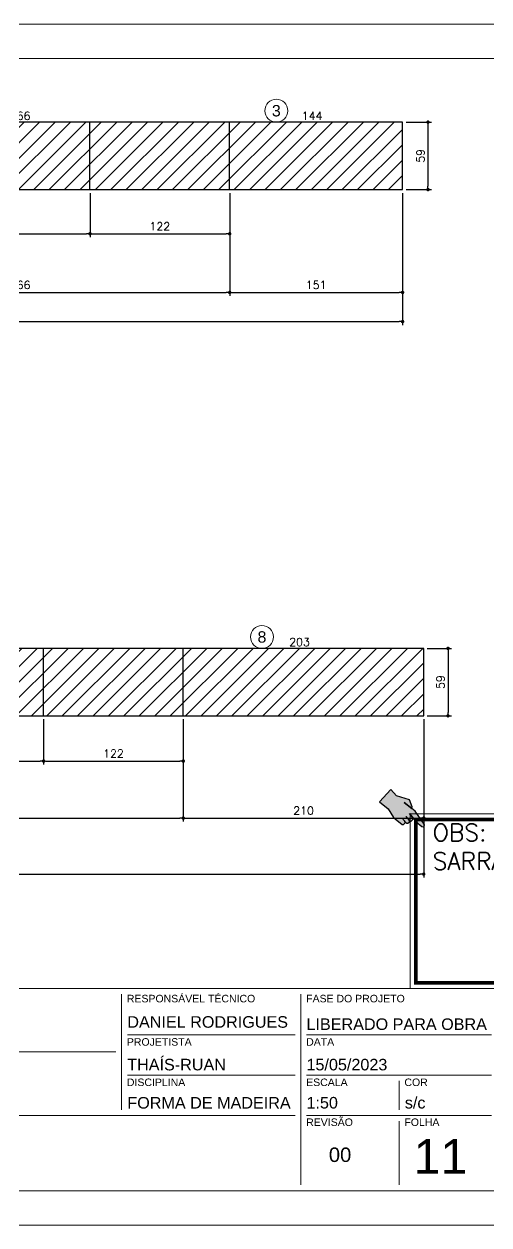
# Model space of a CAD drawing. Extents: x -20676 to 4767, y -817 to 14270.
# Drawn here: x -15244 to -14837, y 6382 to 7432 of the extents above; entities that cross this region are included whole.
import ezdxf
from ezdxf.enums import TextEntityAlignment as Align
from ezdxf.lldxf.tags import DXFTag

# ---------------------------------------------------------------- set-up
doc = ezdxf.new("R2010")
doc.units = 0
doc.header["$PDMODE"] = 2
doc.header["$PDSIZE"] = 10
doc.linetypes.add('CABLIN', pattern=[0.35, 0.25, -0.1])
doc.layers.get('0').update_dxf_attribs({"lineweight": 13})
doc.layers.get('Defpoints').update_dxf_attribs({"lineweight": 13})
for name, color, linetype, lineweight in [('contorno de painel', 7, 'Continuous', 13), ('FOLHA MB', 7, 'Continuous', 13), ('HACHURACONCRETO', 7, 'Continuous', 13), ('REAPROVEITAMENTO', 1, 'Continuous', 13), ('Romaneio', 1, 'Continuous', 13)]:
    doc.layers.add(name, color=color, linetype=linetype, lineweight=lineweight)
for name, color, linetype in [('Cota Sarrafo', 180, 'Continuous'), ('Painéis', 200, 'Continuous'), ('REGUA-80', 111, 'Continuous'), ('va165-sec', 5, 'DASHED')]:
    doc.layers.add(name, color=color, linetype=linetype)
doc.styles.add('ARIAL', font='arial.ttf', dxfattribs={"oblique": 15, "height": 25})
doc.styles.add('MB_C01', font='arial.ttf', dxfattribs={"height": 1.3})
doc.styles.add('MB_C02', font='arial.ttf', dxfattribs={"height": 2})
doc.styles.add('MB_C03', font='arial.ttf', dxfattribs={"height": 2.5})
doc.styles.add('MB_C04', font='arial.ttf', dxfattribs={"height": 6})
doc.styles.add('ROMANS', font='romans.shx')
tags = doc.linetypes.add('DASHED', pattern=[0.75, 0.5, -0.25]).pattern_tags.tags
tags[6:7] = [DXFTag(74, 4), DXFTag(75, 0), DXFTag(340, '0'), DXFTag(46, 1.0), DXFTag(50, 0.0), DXFTag(44, 0.0), DXFTag(45, 0.0)]
tags[4:5] = [DXFTag(74, 4), DXFTag(75, 0), DXFTag(340, '0'), DXFTag(46, 1.0), DXFTag(50, 0.0), DXFTag(44, 0.0), DXFTag(45, 0.0)]
doc.dimstyles.new('PAINEL', dxfattribs={"dimtxt": 7, "dimasz": 3, "dimexe": 3, "dimexo": 3, "dimgap": 3, "dimtad": 1, "dimdec": 1, "dimzin": 12, "dimdsep": 46, "dimtxsty": 'ROMANS', "dimblk": 'DOT', "dimcen": 0, "dimclrd": 4, "dimclre": 4, "dimclrt": 240, "dimadec": 1, "dimazin": 3, "dimtfac": 1, "dimtdec": 1, "dimtmove": 0, "dimatfit": 3, "dimfxl": 0, "dimtolj": 1, "dimtzin": 12, "dimarcsym": 0})
doc.dimstyles.new('projeto2', dxfattribs={"dimtxt": 7, "dimasz": 5, "dimexe": 1.25, "dimexo": 2.5, "dimgap": 2, "dimtad": 1, "dimdec": 1, "dimdsep": 46, "dimtxsty": 'ROMANS', "dimblk": 'OBLIQUE', "dimcen": 10, "dimdle": 1, "dimse1": 1, "dimse2": 1, "dimsd1": 1, "dimsd2": 1, "dimclrd": 256, "dimclre": 256, "dimclrt": 3, "dimadec": 0, "dimazin": 0, "dimtfac": 1, "dimtdec": 1, "dimtmove": 0, "dimatfit": 3, "dimldrblk": 'OBLIQUE', "dimfxl": 0, "dimlwd": -1, "dimlwe": -1, "dimarcsym": 0})

# ---------------------------------------------------------------- blocks, each defined once
blk = doc.blocks.new('A$Ceb89ac90')
at = {"color": 1}
for p, q in [((1086.3, 356.7), (70, 356.7)), ((763, 351.7), (763, 250.7)), ((919.6, 351.7), (919.6, 185)), ((914.6, 316.3), (768.1, 316.3)), ((1086.3, 316.3), (924.7, 316.3)), ((758, 301.2), (440.7, 301.2)), ((914.6, 281), (768.1, 281)), ((1086.3, 281), (924.7, 281)), ((1005.5, 275.9), (1005.5, 250.7)), ((914.6, 245.6), (440.7, 245.6)), ((1086.3, 245.6), (924.7, 245.6)), ((1005.5, 240.6), (1005.5, 185))]:
    blk.add_line(p, q, dxfattribs=at)
for points in [[(0, 1199.9), (0, 149.9), (1485, 149.9), (1485, 1199.9)], [(70, 1169.9), (70, 179.9), (1455, 179.9), (1455, 1169.9)]]:
    blk.add_lwpolyline(points, close=True, dxfattribs=at)
at = {"color": 6, "style": 'MB_C01'}
for s, height, p in [('RESPONSÁVEL TÉCNICO', 6.566, (767.7, 344.6)), ('FASE DO PROJETO', 6.566, (924.3, 344.6)), ('PROJETISTA', 6.57, (767.7, 306.7)), ('DATA', 6.57, (924.3, 306.7)), ('DISCIPLINA', 6.57, (767.7, 271.4)), ('ESCALA', 6.57, (924.3, 271.4)), ('COR', 6.57, (1010.1, 271.4)), ('REVISÃO', 6.57, (924.3, 236.5)), ('FOLHA', 6.57, (1010.1, 236.5))]:
    blk.add_text(s, height=height, dxfattribs=at).set_placement(p)
at = {"color": 5, "style": 'MB_C02'}
for s, p in [('DANIEL RODRIGUES', (768.1, 322.4)), ('FORMA DE MADEIRA', (768.1, 251.7))]:
    blk.add_text(s, height=10.102, dxfattribs=at).set_placement(p)
at = {"color": 5}
for tag, p, height, style in [('REV_05', (1103.1, 338.1), 10.1, 'MB_C02'), ('DATA_REV_05', (1151.5, 337.9), 10.1, 'MB_C02'), ('INFO_REV_05', (1228.1, 337.9), 10.1, 'MB_C02'), ('CLIENTE', (449.7, 328.8), 12.6, 'MB_C03'), ('FASE', (924.6, 320.5), 10.1, 'MB_C02'), ('REV_04', (1103.1, 312.8), 10.1, 'MB_C02'), ('DATA_REV_04', (1151.5, 312.7), 10.1, 'MB_C02'), ('INFO_REV_04', (1228.1, 312.7), 10.1, 'MB_C02'), ('PROJETISTA', (768, 285.1), 10.1, 'MB_C02'), ('DATA', (924.6, 285.1), 10.1, 'MB_C02'), ('REV_03', (1103.1, 287.6), 10.1, 'MB_C02'), ('DATA_REV_03', (1151.5, 287.4), 10.1, 'MB_C02'), ('INFO_REV_03', (1228.1, 287.4), 10.1, 'MB_C02'), ('OBRA', (449.7, 273.3), 12.6, 'MB_C03'), ('REV_02', (1103.1, 262.3), 10.1, 'MB_C02'), ('DATA_REV_02', (1151.5, 262.1), 10.1, 'MB_C02'), ('INFO_REV_02', (1228.1, 262.1), 10.1, 'MB_C02'), ('ESC', (924.6, 251.8), 10.1, 'MB_C02'), ('COR', (1010.5, 251.8), 10.1, 'MB_C02'), ('REV_01', (1103.1, 237.1), 10.1, 'MB_C02'), ('DATA_REV_01', (1151.5, 236.9), 10.1, 'MB_C02'), ('INFO_REV_01', (1228.1, 236.9), 10.1, 'MB_C02'), ('PAVIMENTO', (449.7, 215.3), 12.6, 'MB_C03'), ('FL', (1018.1, 194.7), 30.3, 'MB_C04'), ('REV_00', (1103.1, 211.8), 10.1, 'MB_C02'), ('DATA_REV_00', (1151.5, 211.6), 10.1, 'MB_C02'), ('EMISSÃO_INICIAL', (1228.1, 211.6), 10.1, 'MB_C02'), ('REV', (944.1, 205), 12.6, 'MB_C03')]:
    blk.add_attdef(tag, p, '', height=height, dxfattribs=dict(at, style=style))
at = {"color": 6, "style": 'MB_C02'}
for tag, p in [('ENDEREÇO_CLIENTE', (449.7, 307.8)), ('ENDEREÇO_OBRA', (449.7, 252.7)), ('TIPO_DE_PROJETO', (449.7, 192.3))]:
    blk.add_attdef(tag, p, '', height=10.1, dxfattribs=at)
blk = doc.blocks.new('INDICADOR')
at = {"layer": 'va165-sec', "ltscale": 100}
blk.add_hatch(color=61, dxfattribs=at).paths.add_polyline_path([(-59.7, -24.5), (-37.5, -24.3), (-35.4, -22.8), (-34.7, -18.5), (-36.9, -15.9), (-32.1, -16.5), (-29.9, -15.1), (-29.3, -11.2), (-31.5, -8.9), (-29.5, -9.3), (-27.5, -7.7), (-26.6, -3.4), (-28.9, -0.4), (-18.5, -2.8), (-3.7, -3.1), (-0.7, -1.9), (0, 0), (-1.3, 2.8), (-2.9, 3.5), (-33.7, 13.2), (-42.6, 13.1), (-44, 16), (-56.7, 23.9), (-82.1, 13.8), (-99.5, 16.7), (-102.1, -17), (-79.1, -17.5)])
at = {"layer": 'REGUA-80', "color": 1}
blk.add_lwpolyline([(-102.1, -17), (-79.1, -17.5), (-59.7, -24.5), (-37.5, -24.3), (-35.4, -22.8), (-34.7, -18.5), (-36.9, -15.9), (-43.1, -15.1), (-32.1, -16.5), (-29.9, -15.1), (-29.3, -11.2), (-31.5, -8.9), (-41.5, -7), (-29.5, -9.3), (-27.5, -7.7), (-26.6, -3.4), (-28.9, -0.4), (-39.8, 2.2), (-18.5, -2.8), (-3.7, -3.1), (-0.7, -1.9), (0, 0), (-1.3, 2.8), (-2.9, 3.5), (-33.7, 13.2), (-42.6, 13.1), (-61.9, 12.9), (-42.6, 13.1), (-44, 16), (-56.7, 23.9), (-82.1, 13.8), (-99.5, 16.7), (-102.1, -17)], dxfattribs=at)
blk = doc.blocks.new('DEDADA')
at = {"linetype": 'Continuous', "ltscale": 100, "xscale": 0.5000000000004939, "yscale": 0.5000000000004939, "zscale": 0.5000000000004939, "rotation": 321.5463332659798}
blk.add_blockref('INDICADOR', (63.1, 17), dxfattribs=at)
blk = doc.blocks.new('FDSFSDFSDF')
at = {"layer": 'HACHURACONCRETO'}
h = blk.add_hatch(color=1, dxfattribs=at)
h.dxf.hatch_style = 1
h.paths.add_polyline_path([(-20956.4, 7327.5), (-20960.7, 7328.3), (-20960.7, 7307.2), (-20956.4, 7306.3)], flags=17)
h.paths.add_polyline_path([(-20951, 7329.3), (-20956.4, 7327.5), (-20956.4, 7306.3), (-20961.8, 7304.5), (-20953.7, 7289.8), (-20945.6, 7310), (-20951, 7308.2)])
h.paths.add_polyline_path([(-20961.8, 7304.5), (-20966.1, 7305.3), (-20958, 7290.7), (-20953.7, 7289.8)])
h.paths.add_polyline_path([(-20956.4, 7306.3), (-20960.7, 7307.2), (-20966.1, 7305.3), (-20961.8, 7304.5)])
h.paths.add_polyline_path([(-20945.6, 7310), (-20949.9, 7310.8), (-20951, 7310.4), (-20951, 7308.2)], flags=17)
h.paths.add_polyline_path([(-20951, 7329.3), (-20955.3, 7330.1), (-20960.7, 7328.3), (-20956.4, 7327.5)])
h = blk.add_hatch(color=253, dxfattribs=at)
h.dxf.hatch_style = 1
h.paths.add_polyline_path([(-20876.3, 7294.9), (-20913.5, 7302), (-21015.7, 7267.8), (-20978.5, 7260.6)])
h.paths.add_polyline_path([(-21015.7, 7267.8), (-21015.7, 7263.5), (-20978.5, 7256.4), (-20978.5, 7260.6)])
h.paths.add_polyline_path([(-20876.3, 7290.6), (-20876.3, 7294.9), (-20978.5, 7260.6), (-20978.5, 7256.4)])
h = blk.add_hatch(dxfattribs=at)
h.set_pattern_fill('ANSI31', color=252, scale=0.409149, angle=150)
h.set_pattern_definition([(195, (7609.989, -2957.4306), (0.336218163, -1.254783266), [])])
h.paths.add_polyline_path([(-20992.2, 7258.9), (-20992.2, 7259), (-21002, 7260.9), (-21002, 7255.6)])
h.paths.add_polyline_path([(-20876.3, 7285.4), (-20876.3, 7290.6), (-20978.5, 7256.4), (-20978.5, 7251.1)])
h = blk.add_hatch(dxfattribs=at)
h.set_pattern_fill('ANSI31', color=252, scale=0.409149)
h.set_pattern_definition([(45, (7609.989, -2957.4306), (-0.918565103, 0.918565103), [])])
h.paths.add_polyline_path([(-21002, 7260.9), (-21015.7, 7263.5), (-21015.7, 7258.3), (-21002, 7255.6)])
h.paths.add_polyline_path([(-20978.5, 7256.4), (-20992.2, 7259), (-20992.2, 7253.8), (-20978.5, 7251.1)])
at = {"color": 0, "linetype": 'Continuous', "lineweight": 0, "extrusion": (5.55112e-17, 0.967349, 0.253449)}
for p, q in [((-20960.7, 7328.3), (-20955.3, 7330.1)), ((-20951, 7329.3), (-20956.4, 7327.5)), ((-20951, 7329.3), (-20955.3, 7330.1)), ((-20951, 7308.2), (-20951, 7329.3)), ((-20956.4, 7327.5), (-20960.7, 7328.3)), ((-20960.7, 7307.2), (-20960.7, 7328.3)), ((-20956.4, 7327.5), (-20956.4, 7306.3)), ((-20953.7, 7289.8), (-20945.6, 7310)), ((-20951, 7310.4), (-20949.9, 7310.8)), ((-20945.6, 7310), (-20951, 7308.2)), ((-20945.6, 7310), (-20949.9, 7310.8)), ((-20913.5, 7302), (-21015.7, 7267.8)), ((-20966.1, 7305.3), (-20960.7, 7307.2)), ((-20961.8, 7304.5), (-20966.1, 7305.3)), ((-20958, 7290.7), (-20966.1, 7305.3)), ((-20956.4, 7306.3), (-20961.8, 7304.5)), ((-20961.8, 7304.5), (-20953.7, 7289.8)), ((-20956.4, 7306.3), (-20960.7, 7307.2)), ((-20876.3, 7294.9), (-20913.5, 7302)), ((-20978.5, 7260.6), (-20876.3, 7294.9)), ((-20876.3, 7290.6), (-20978.5, 7256.4)), ((-20876.3, 7290.6), (-20978.5, 7256.4)), ((-20953.7, 7289.8), (-20958, 7290.7)), ((-20876.3, 7290.6), (-20876.3, 7294.9)), ((-20876.3, 7290.6), (-20876.3, 7285.4)), ((-20876.3, 7285.4), (-20978.5, 7251.1)), ((-21015.7, 7267.8), (-20978.5, 7260.6)), ((-21015.7, 7263.5), (-21015.7, 7267.8)), ((-21015.7, 7263.5), (-21015.7, 7258.3)), ((-21015.7, 7263.5), (-21002, 7260.9)), ((-20978.5, 7256.4), (-21015.7, 7263.5)), ((-21002, 7255.6), (-21015.7, 7258.3)), ((-21002, 7260.9), (-21002, 7255.6)), ((-20992.2, 7258.9), (-21002, 7255.6)), ((-20978.5, 7256.4), (-20992.2, 7259)), ((-20992.2, 7259), (-20992.2, 7253.8)), ((-20978.5, 7256.4), (-20978.5, 7260.6)), ((-20978.5, 7256.4), (-20978.5, 7251.1)), ((-20978.5, 7251.1), (-20992.2, 7253.8))]:
    blk.add_line(p, q, dxfattribs=at)
blk.add_lwpolyline([(-21164.5, 7392.8), (-20724.6, 7392.8), (-20724.6, 7240), (-21164.5, 7240)], close=True)
at = {"const_width": 3}
blk.add_lwpolyline([(-21159.5, 7387.8), (-20729.6, 7387.8), (-20729.6, 7245), (-21159.5, 7245)], close=True, dxfattribs=at)
at = {"lineweight": 5, "xscale": 0.8622490710097133, "yscale": 0.8622490710097133, "zscale": 0.2874163570032379}
blk.add_blockref('DEDADA', (-21206.7, 7367), dxfattribs=at)
at = {"layer": 'contorno de painel', "linetype": 'CABLIN', "insert": (-21144.8, 7383.9), "char_height": 15, "attachment_point": 1, "style": 'ROMANS'}
blk.add_mtext_dynamic_manual_height_columns('OBS: VISTA DO PAINEL "POR CIMA" (O SARRAFO ESTÁ "POR BAIXO")', width=429.807, gutter_width=45, heights=[0], dxfattribs=at)
blk = doc.blocks.new('_Dot')
at = {"color": 0, "linetype": 'ByBlock', "lineweight": -2}
blk.add_line((-0.5, 0), (-1, 0), dxfattribs=at)
at = {"color": 0, "linetype": 'ByBlock', "const_width": 0.5}
blk.add_lwpolyline([(-0.25, 0, 1), (0.25, 0, 1)], format="xyb", close=True, dxfattribs=at)
blk = doc.blocks.new('*D1777')
at = {"layer": 'Defpoints', "color": 0, "transparency": 16777216}
for p in [(-15795.9, 7287.5), (-14912.9, 7287.5), (-14912.9, 7172.1)]:
    blk.add_point(p, dxfattribs=at)
at = {"layer": 'Painéis', "color": 4, "lineweight": -2, "transparency": 16777216}
for p, q in [((-15795.9, 7284.5), (-15795.9, 7169.1)), ((-14912.9, 7284.5), (-14912.9, 7169.1)), ((-15792.9, 7172.1), (-14915.9, 7172.1))]:
    blk.add_line(p, q, dxfattribs=at)
at = {"layer": 'Painéis', "color": 4, "lineweight": -2, "transparency": 16777216, "xscale": 3, "yscale": 3, "zscale": 3, "rotation": 180}
blk.add_blockref('_Dot', (-15795.9, 7172.1), dxfattribs=at)
at = {"layer": 'Painéis', "color": 4, "lineweight": -2, "transparency": 16777216, "xscale": 3, "yscale": 3, "zscale": 3}
blk.add_blockref('_Dot', (-14912.9, 7172.1), dxfattribs=at)
at = {"layer": 'Painéis', "color": 240, "transparency": 16777216, "insert": (-15353.4, 7178.6), "char_height": 7, "attachment_point": 5, "style": 'ROMANS'}
blk.add_mtext('\\A1;883', dxfattribs=at)
blk = doc.blocks.new('*D1778')
at = {"layer": 'Defpoints', "color": 0, "transparency": 16777216}
for p in [(-14912.9, 7346.5), (-14912.9, 7287.5), (-14890.7, 7287.5)]:
    blk.add_point(p, dxfattribs=at)
at = {"layer": 'Painéis', "color": 4, "lineweight": -2, "transparency": 16777216}
for p, q in [((-14909.9, 7346.5), (-14887.7, 7346.5)), ((-14890.7, 7343.5), (-14890.7, 7290.5)), ((-14909.9, 7287.5), (-14887.7, 7287.5))]:
    blk.add_line(p, q, dxfattribs=at)
at = {"layer": 'Painéis', "color": 4, "lineweight": -2, "transparency": 16777216, "xscale": 3, "yscale": 3, "zscale": 3}
for p, rotation in [((-14890.7, 7346.5), 90), ((-14890.7, 7287.5), 270)]:
    blk.add_blockref('_Dot', p, dxfattribs=dict(at, rotation=rotation))
at = {"layer": 'Painéis', "color": 240, "transparency": 16777216, "insert": (-14897.2, 7317), "char_height": 7, "attachment_point": 5, "rotation": 90, "style": 'ROMANS'}
blk.add_mtext('\\A1;59', dxfattribs=at)
blk = doc.blocks.new('*D1781')
at = {"layer": 'Defpoints', "color": 0, "transparency": 16777216}
for p in [(-15429.9, 7287.5), (-15185.9, 7287.5), (-15185.9, 7248.9)]:
    blk.add_point(p, dxfattribs=at)
at = {"layer": 'Painéis', "color": 4, "lineweight": -2, "transparency": 16777216}
for p, q in [((-15429.9, 7284.5), (-15429.9, 7245.9)), ((-15185.9, 7284.5), (-15185.9, 7245.9)), ((-15426.9, 7248.9), (-15188.9, 7248.9))]:
    blk.add_line(p, q, dxfattribs=at)
at = {"layer": 'Painéis', "color": 4, "lineweight": -2, "transparency": 16777216, "xscale": 3, "yscale": 3, "zscale": 3, "rotation": 180}
blk.add_blockref('_Dot', (-15429.9, 7248.9), dxfattribs=at)
at = {"layer": 'Painéis', "color": 4, "lineweight": -2, "transparency": 16777216, "xscale": 3, "yscale": 3, "zscale": 3}
blk.add_blockref('_Dot', (-15185.9, 7248.9), dxfattribs=at)
at = {"layer": 'Painéis', "color": 240, "transparency": 16777216, "insert": (-15307.9, 7255.4), "char_height": 7, "attachment_point": 5, "style": 'ROMANS'}
blk.add_mtext('\\A1;244', dxfattribs=at)
blk = doc.blocks.new('*D1782')
at = {"layer": 'Defpoints', "color": 0, "transparency": 16777216}
for p in [(-15185.9, 7287.5), (-15063.9, 7287.5), (-15063.9, 7248.9)]:
    blk.add_point(p, dxfattribs=at)
at = {"layer": 'Painéis', "color": 4, "lineweight": -2, "transparency": 16777216}
for p, q in [((-15185.9, 7284.5), (-15185.9, 7245.9)), ((-15063.9, 7284.5), (-15063.9, 7245.9)), ((-15182.9, 7248.9), (-15066.9, 7248.9))]:
    blk.add_line(p, q, dxfattribs=at)
at = {"layer": 'Painéis', "color": 4, "lineweight": -2, "transparency": 16777216, "xscale": 3, "yscale": 3, "zscale": 3, "rotation": 180}
blk.add_blockref('_Dot', (-15185.9, 7248.9), dxfattribs=at)
at = {"layer": 'Painéis', "color": 4, "lineweight": -2, "transparency": 16777216, "xscale": 3, "yscale": 3, "zscale": 3}
blk.add_blockref('_Dot', (-15063.9, 7248.9), dxfattribs=at)
at = {"layer": 'Painéis', "color": 240, "transparency": 16777216, "insert": (-15124.9, 7255.4), "char_height": 7, "attachment_point": 5, "style": 'ROMANS'}
blk.add_mtext('\\A1;122', dxfattribs=at)
blk = doc.blocks.new('*D1783')
at = {"layer": 'Defpoints', "color": 0, "transparency": 16777216}
for p in [(-15063.9, 7287.5), (-14912.9, 7287.5), (-14912.9, 7197.6)]:
    blk.add_point(p, dxfattribs=at)
at = {"layer": 'Painéis', "color": 4, "lineweight": -2, "transparency": 16777216}
for p, q in [((-15063.9, 7284.5), (-15063.9, 7194.6)), ((-14912.9, 7284.5), (-14912.9, 7194.6)), ((-15060.9, 7197.6), (-14915.9, 7197.6))]:
    blk.add_line(p, q, dxfattribs=at)
at = {"layer": 'Painéis', "color": 4, "lineweight": -2, "transparency": 16777216, "xscale": 3, "yscale": 3, "zscale": 3, "rotation": 180}
blk.add_blockref('_Dot', (-15063.9, 7197.6), dxfattribs=at)
at = {"layer": 'Painéis', "color": 4, "lineweight": -2, "transparency": 16777216, "xscale": 3, "yscale": 3, "zscale": 3}
blk.add_blockref('_Dot', (-14912.9, 7197.6), dxfattribs=at)
at = {"layer": 'Painéis', "color": 240, "transparency": 16777216, "insert": (-14988.4, 7204.1), "char_height": 7, "attachment_point": 5, "style": 'ROMANS'}
blk.add_mtext('\\A1;151', dxfattribs=at)
blk = doc.blocks.new('*D1785')
at = {"layer": 'Defpoints', "color": 0, "transparency": 16777216}
for p in [(-15429.9, 7287.5), (-15063.9, 7287.5), (-15063.9, 7197.6)]:
    blk.add_point(p, dxfattribs=at)
at = {"layer": 'Painéis', "color": 4, "lineweight": -2, "transparency": 16777216}
for p, q in [((-15429.9, 7284.5), (-15429.9, 7194.6)), ((-15063.9, 7284.5), (-15063.9, 7194.6)), ((-15426.9, 7197.6), (-15066.9, 7197.6))]:
    blk.add_line(p, q, dxfattribs=at)
at = {"layer": 'Painéis', "color": 4, "lineweight": -2, "transparency": 16777216, "xscale": 3, "yscale": 3, "zscale": 3, "rotation": 180}
blk.add_blockref('_Dot', (-15429.9, 7197.6), dxfattribs=at)
at = {"layer": 'Painéis', "color": 4, "lineweight": -2, "transparency": 16777216, "xscale": 3, "yscale": 3, "zscale": 3}
blk.add_blockref('_Dot', (-15063.9, 7197.6), dxfattribs=at)
at = {"layer": 'Painéis', "color": 240, "transparency": 16777216, "insert": (-15246.9, 7204.1), "char_height": 7, "attachment_point": 5, "style": 'ROMANS'}
blk.add_mtext('\\A1;366', dxfattribs=at)
blk = doc.blocks.new('*D1787')
at = {"layer": 'Defpoints', "color": 0, "transparency": 16777216}
for p in [(-15429.9, 7346.5), (-15063.9, 7346.5), (-15063.9, 7346.5)]:
    blk.add_point(p, dxfattribs=at)
at = {"layer": 'Cota Sarrafo', "color": 3, "transparency": 16777216, "insert": (-15246.9, 7352), "char_height": 7, "attachment_point": 5, "style": 'ROMANS'}
blk.add_mtext('366', dxfattribs=at)
blk = doc.blocks.new('_OBLIQUE')
at = {"color": 0, "linetype": 'ByBlock', "lineweight": -2}
for p, q in [((0, 0), (-1, 0)), ((-0.5, -0.5), (0.5, 0.5))]:
    blk.add_line(p, q, dxfattribs=at)
blk = doc.blocks.new('*D1788')
at = {"layer": 'Defpoints', "color": 0, "transparency": 16777216}
for p in [(-15063.9, 7346.5), (-14919.9, 7346.5), (-14919.9, 7346.5)]:
    blk.add_point(p, dxfattribs=at)
at = {"layer": 'Cota Sarrafo', "color": 3, "transparency": 16777216, "insert": (-14991.9, 7352), "char_height": 7, "attachment_point": 5, "style": 'ROMANS'}
blk.add_mtext('144', dxfattribs=at)
blk = doc.blocks.new('*D1801')
at = {"layer": 'Defpoints', "color": 0, "transparency": 16777216}
for p in [(-15836.4, 6827.4), (-14894.4, 6827.4), (-14894.4, 6689)]:
    blk.add_point(p, dxfattribs=at)
at = {"layer": 'Painéis', "color": 4, "lineweight": -2, "transparency": 16777216}
for p, q in [((-15836.4, 6824.4), (-15836.4, 6686)), ((-14894.4, 6824.4), (-14894.4, 6686)), ((-15833.4, 6689), (-14897.4, 6689))]:
    blk.add_line(p, q, dxfattribs=at)
at = {"layer": 'Painéis', "color": 4, "lineweight": -2, "transparency": 16777216, "xscale": 3, "yscale": 3, "zscale": 3, "rotation": 180}
blk.add_blockref('_Dot', (-15836.4, 6689), dxfattribs=at)
at = {"layer": 'Painéis', "color": 4, "lineweight": -2, "transparency": 16777216, "xscale": 3, "yscale": 3, "zscale": 3}
blk.add_blockref('_Dot', (-14894.4, 6689), dxfattribs=at)
at = {"layer": 'Painéis', "color": 240, "transparency": 16777216, "insert": (-15365.4, 6695.5), "char_height": 7, "attachment_point": 5, "style": 'ROMANS'}
blk.add_mtext('\\A1;942', dxfattribs=at)
blk = doc.blocks.new('*D1804')
at = {"layer": 'Defpoints', "color": 0, "transparency": 16777216}
for p in [(-15470.4, 6827.4), (-15226.4, 6827.4), (-15226.4, 6787.9)]:
    blk.add_point(p, dxfattribs=at)
at = {"layer": 'Painéis', "color": 4, "lineweight": -2, "transparency": 16777216}
for p, q in [((-15470.4, 6824.4), (-15470.4, 6784.9)), ((-15226.4, 6824.4), (-15226.4, 6784.9)), ((-15467.4, 6787.9), (-15229.4, 6787.9))]:
    blk.add_line(p, q, dxfattribs=at)
at = {"layer": 'Painéis', "color": 4, "lineweight": -2, "transparency": 16777216, "xscale": 3, "yscale": 3, "zscale": 3, "rotation": 180}
blk.add_blockref('_Dot', (-15470.4, 6787.9), dxfattribs=at)
at = {"layer": 'Painéis', "color": 4, "lineweight": -2, "transparency": 16777216, "xscale": 3, "yscale": 3, "zscale": 3}
blk.add_blockref('_Dot', (-15226.4, 6787.9), dxfattribs=at)
at = {"layer": 'Painéis', "color": 240, "transparency": 16777216, "insert": (-15348.4, 6794.4), "char_height": 7, "attachment_point": 5, "style": 'ROMANS'}
blk.add_mtext('\\A1;244', dxfattribs=at)
blk = doc.blocks.new('*D1805')
at = {"layer": 'Defpoints', "color": 0, "transparency": 16777216}
for p in [(-15226.4, 6827.4), (-15104.4, 6827.4), (-15104.4, 6787.9)]:
    blk.add_point(p, dxfattribs=at)
at = {"layer": 'Painéis', "color": 4, "lineweight": -2, "transparency": 16777216}
for p, q in [((-15226.4, 6824.4), (-15226.4, 6784.9)), ((-15104.4, 6824.4), (-15104.4, 6784.9)), ((-15223.4, 6787.9), (-15107.4, 6787.9))]:
    blk.add_line(p, q, dxfattribs=at)
at = {"layer": 'Painéis', "color": 4, "lineweight": -2, "transparency": 16777216, "xscale": 3, "yscale": 3, "zscale": 3, "rotation": 180}
blk.add_blockref('_Dot', (-15226.4, 6787.9), dxfattribs=at)
at = {"layer": 'Painéis', "color": 4, "lineweight": -2, "transparency": 16777216, "xscale": 3, "yscale": 3, "zscale": 3}
blk.add_blockref('_Dot', (-15104.4, 6787.9), dxfattribs=at)
at = {"layer": 'Painéis', "color": 240, "transparency": 16777216, "insert": (-15165.4, 6794.4), "char_height": 7, "attachment_point": 5, "style": 'ROMANS'}
blk.add_mtext('\\A1;122', dxfattribs=at)
blk = doc.blocks.new('*D1806')
at = {"layer": 'Defpoints', "color": 0, "transparency": 16777216}
for p in [(-15104.4, 6827.4), (-14894.4, 6827.4), (-14894.4, 6738)]:
    blk.add_point(p, dxfattribs=at)
at = {"layer": 'Painéis', "color": 4, "lineweight": -2, "transparency": 16777216}
for p, q in [((-15104.4, 6824.4), (-15104.4, 6735)), ((-14894.4, 6824.4), (-14894.4, 6735)), ((-15101.4, 6738), (-14897.4, 6738))]:
    blk.add_line(p, q, dxfattribs=at)
at = {"layer": 'Painéis', "color": 4, "lineweight": -2, "transparency": 16777216, "xscale": 3, "yscale": 3, "zscale": 3, "rotation": 180}
blk.add_blockref('_Dot', (-15104.4, 6738), dxfattribs=at)
at = {"layer": 'Painéis', "color": 4, "lineweight": -2, "transparency": 16777216, "xscale": 3, "yscale": 3, "zscale": 3}
blk.add_blockref('_Dot', (-14894.4, 6738), dxfattribs=at)
at = {"layer": 'Painéis', "color": 240, "transparency": 16777216, "insert": (-14999.4, 6744.5), "char_height": 7, "attachment_point": 5, "style": 'ROMANS'}
blk.add_mtext('\\A1;210', dxfattribs=at)
blk = doc.blocks.new('*D1808')
at = {"layer": 'Defpoints', "color": 0, "transparency": 16777216}
for p in [(-15470.4, 6827.4), (-15104.4, 6827.4), (-15104.4, 6738)]:
    blk.add_point(p, dxfattribs=at)
at = {"layer": 'Painéis', "color": 4, "lineweight": -2, "transparency": 16777216}
for p, q in [((-15470.4, 6824.4), (-15470.4, 6735)), ((-15104.4, 6824.4), (-15104.4, 6735)), ((-15467.4, 6738), (-15107.4, 6738))]:
    blk.add_line(p, q, dxfattribs=at)
at = {"layer": 'Painéis', "color": 4, "lineweight": -2, "transparency": 16777216, "xscale": 3, "yscale": 3, "zscale": 3, "rotation": 180}
blk.add_blockref('_Dot', (-15470.4, 6738), dxfattribs=at)
at = {"layer": 'Painéis', "color": 4, "lineweight": -2, "transparency": 16777216, "xscale": 3, "yscale": 3, "zscale": 3}
blk.add_blockref('_Dot', (-15104.4, 6738), dxfattribs=at)
at = {"layer": 'Painéis', "color": 240, "transparency": 16777216, "insert": (-15287.4, 6744.5), "char_height": 7, "attachment_point": 5, "style": 'ROMANS'}
blk.add_mtext('\\A1;366', dxfattribs=at)
blk = doc.blocks.new('*D1809')
at = {"layer": 'Defpoints', "color": 0, "transparency": 16777216}
for p in [(-14894.4, 6886.4), (-14894.4, 6827.4), (-14873.2, 6827.4)]:
    blk.add_point(p, dxfattribs=at)
at = {"layer": 'Painéis', "color": 4, "lineweight": -2, "transparency": 16777216}
for p, q in [((-14891.4, 6886.4), (-14870.2, 6886.4)), ((-14873.2, 6883.4), (-14873.2, 6830.4)), ((-14891.4, 6827.4), (-14870.2, 6827.4))]:
    blk.add_line(p, q, dxfattribs=at)
at = {"layer": 'Painéis', "color": 4, "lineweight": -2, "transparency": 16777216, "xscale": 3, "yscale": 3, "zscale": 3}
for p, rotation in [((-14873.2, 6886.4), 90), ((-14873.2, 6827.4), 270)]:
    blk.add_blockref('_Dot', p, dxfattribs=dict(at, rotation=rotation))
at = {"layer": 'Painéis', "color": 240, "transparency": 16777216, "insert": (-14879.7, 6856.9), "char_height": 7, "attachment_point": 5, "rotation": 90, "style": 'ROMANS'}
blk.add_mtext('\\A1;59', dxfattribs=at)
blk = doc.blocks.new('*D1811')
at = {"layer": 'Defpoints', "color": 0, "transparency": 16777216}
for p in [(-15470.4, 6886.4), (-15104.4, 6886.4), (-15104.4, 6886.4)]:
    blk.add_point(p, dxfattribs=at)
at = {"layer": 'Cota Sarrafo', "color": 3, "transparency": 16777216, "insert": (-15287.4, 6891.9), "char_height": 7, "attachment_point": 5, "style": 'ROMANS'}
blk.add_mtext('366', dxfattribs=at)
blk = doc.blocks.new('*D1812')
at = {"layer": 'Defpoints', "color": 0, "transparency": 16777216}
for p in [(-15104.4, 6886.4), (-14901.4, 6886.4), (-14901.4, 6886.4)]:
    blk.add_point(p, dxfattribs=at)
at = {"layer": 'Cota Sarrafo', "color": 3, "transparency": 16777216, "insert": (-15002.9, 6891.9), "char_height": 7, "attachment_point": 5, "style": 'ROMANS'}
blk.add_mtext('203', dxfattribs=at)

msp = doc.modelspace()

# ---------------------------------------------------------------- hatches: boundary and pattern name
at = {"layer": 'REAPROVEITAMENTO'}
h = msp.add_hatch(dxfattribs=at)
h.set_pattern_fill('ANSI31', color=256, scale=3, style=0)
h.paths.add_polyline_path([(-14912.94, 7346.45), (-15795.94, 7346.45), (-15795.94, 7287.45), (-14912.94, 7287.45)])
h.paths.add_polyline_path([(-15797.91, 7085.35), (-15797.91, 7045.35), (-15322.91, 7045.35), (-15322.91, 7085.35), (-15346.91, 7085.35), (-15346.91, 7104.35), (-15773.91, 7104.35), (-15773.91, 7085.35)])
h.paths.add_polyline_path([(-14894.44, 6886.36), (-14953.44, 6886.36), (-15836.44, 6886.36), (-15836.44, 6827.36), (-14894.44, 6827.36)])

# ---------------------------------------------------------------- linework, layer by layer
at = {"layer": 'Painéis', "color": 6}
for p, q in [((-15185.94, 7287.45), (-15185.94, 7346.45)), ((-15063.94, 7287.45), (-15063.94, 7346.45)), ((-15226.44, 6827.36), (-15226.44, 6886.36)), ((-15104.44, 6827.36), (-15104.44, 6886.36))]:
    msp.add_line(p, q, dxfattribs=at)
for points in [[(-14912.94, 7346.45), (-15795.94, 7346.45), (-15795.94, 7287.45), (-14912.94, 7287.45)], [(-14894.44, 6886.36), (-14953.44, 6886.36), (-15836.44, 6886.36), (-15836.44, 6827.36), (-14894.44, 6827.36)]]:
    msp.add_lwpolyline(points, close=True, dxfattribs=at)
at = {"layer": 'Romaneio'}
for centre in [(-15023.17, 7356.45), (-15035.72, 6896.36)]:
    msp.add_circle(centre, 10, dxfattribs=at)

# ---------------------------------------------------------------- block references
ref = msp.add_blockref('A$Ceb89ac90', (-15921.4, 6232.32))
ref.add_attrib('FL', '11', (-14903.31, 6427), dxfattribs={"color": 5, "height": 30.306, "style": 'MB_C04'})
ref.add_attrib('REV', '00', (-14977.29, 6437.35), dxfattribs={"color": 5, "height": 12.628, "style": 'MB_C03'})
ref.add_attrib('COR', 's/c', (-14910.92, 6484.09), dxfattribs={"color": 5, "height": 10.102, "style": 'MB_C02'})
ref.add_attrib('ESC', '1:50', (-14996.83, 6484.09), dxfattribs={"color": 5, "height": 10.102, "style": 'MB_C02'})
ref.add_attrib('FASE', 'LIBERADO PARA OBRA', (-14996.83, 6552.78), dxfattribs={"color": 5, "height": 10.102, "style": 'MB_C02'})
ref.add_attrib('DATA', '15/05/2023', (-14996.83, 6517.43), dxfattribs={"color": 5, "height": 10.102, "style": 'MB_C02'})
ref.add_attrib('PROJETISTA', 'THAÍS-RUAN', (-15153.41, 6517.43), dxfattribs={"color": 5, "height": 10.102, "style": 'MB_C02'})
at = {"layer": 'FOLHA MB'}
msp.add_blockref('FDSFSDFSDF', (6258.22, -650.99), dxfattribs=at)

# ---------------------------------------------------------------- texts
at = {"layer": 'Romaneio', "color": 7, "style": 'ARIAL'}
for s, p in [('3', (-15023.17, 7356.45)), ('8', (-15035.72, 6896.36))]:
    msp.add_text(s, height=10, dxfattribs=at).set_placement(p, align=Align.MIDDLE_CENTER)

# ---------------------------------------------------------------- dimensions: what is measured, and where the dimension line sits
at = {"layer": 'Cota Sarrafo'}
for base, p1, p2, picture, middle in [((-15063.94, 7346.45), (-15429.94, 7346.45), (-15063.94, 7346.45), '*D1787', (-15246.94, 7351.95)), ((-14919.94, 7346.45), (-15063.94, 7346.45), (-14919.94, 7346.45), '*D1788', (-14991.94, 7351.95)), ((-15104.44, 6886.36), (-15470.44, 6886.36), (-15104.44, 6886.36), '*D1811', (-15287.44, 6891.86)), ((-14901.44, 6886.36), (-15104.44, 6886.36), (-14901.44, 6886.36), '*D1812', (-15002.94, 6891.86))]:
    dim = msp.add_linear_dim(base=base, p1=p1, p2=p2, dimstyle='projeto2', dxfattribs=at)
    dim.commit()
    dim.dimension.update_dxf_attribs({"geometry": picture, "text_midpoint": middle})
at = {"layer": 'Painéis', "color": 6}
for base, p1, p2, picture, middle in [((-14890.68, 7287.45), (-14912.94, 7346.45), (-14912.94, 7287.45), '*D1778', (-14897.18, 7316.95)), ((-14873.24, 6827.36), (-14894.44, 6886.36), (-14894.44, 6827.36), '*D1809', (-14879.74, 6856.86))]:
    dim = msp.add_linear_dim(base=base, p1=p1, p2=p2, angle=90, dimstyle='PAINEL', override={"dimarcsym": 2}, dxfattribs=at)
    dim.commit()
    dim.dimension.update_dxf_attribs({"geometry": picture, "text_midpoint": middle})
dim = msp.add_linear_dim(base=(-14912.94, 7172.06), p1=(-15795.94, 7287.45), p2=(-14912.94, 7287.45), dimstyle='PAINEL', override={"dimarcsym": 2}, dxfattribs=at)
dim.commit()
dim.dimension.update_dxf_attribs({"geometry": '*D1777', "text_midpoint": (-15353.35, 7172.06), "dimtype": 160})
for base, p1, p2, picture, middle in [((-15185.94, 7248.86), (-15429.94, 7287.45), (-15185.94, 7287.45), '*D1781', (-15307.94, 7255.36)), ((-15063.94, 7197.61), (-15429.94, 7287.45), (-15063.94, 7287.45), '*D1785', (-15246.94, 7204.11)), ((-15063.94, 7248.86), (-15185.94, 7287.45), (-15063.94, 7287.45), '*D1782', (-15124.94, 7255.36)), ((-14912.94, 7197.61), (-15063.94, 7287.45), (-14912.94, 7287.45), '*D1783', (-14988.44, 7204.11)), ((-14894.44, 6688.99), (-15836.44, 6827.36), (-14894.44, 6827.36), '*D1801', (-15365.44, 6695.49)), ((-15226.44, 6787.94), (-15470.44, 6827.36), (-15226.44, 6827.36), '*D1804', (-15348.44, 6794.44)), ((-15104.44, 6738), (-15470.44, 6827.36), (-15104.44, 6827.36), '*D1808', (-15287.44, 6744.5)), ((-15104.44, 6787.94), (-15226.44, 6827.36), (-15104.44, 6827.36), '*D1805', (-15165.44, 6794.44)), ((-14894.44, 6738), (-15104.44, 6827.36), (-14894.44, 6827.36), '*D1806', (-14999.44, 6744.5))]:
    dim = msp.add_linear_dim(base=base, p1=p1, p2=p2, dimstyle='PAINEL', override={"dimarcsym": 2}, dxfattribs=at)
    dim.commit()
    dim.dimension.update_dxf_attribs({"geometry": picture, "text_midpoint": middle})

doc.saveas('drawing.dxf')
